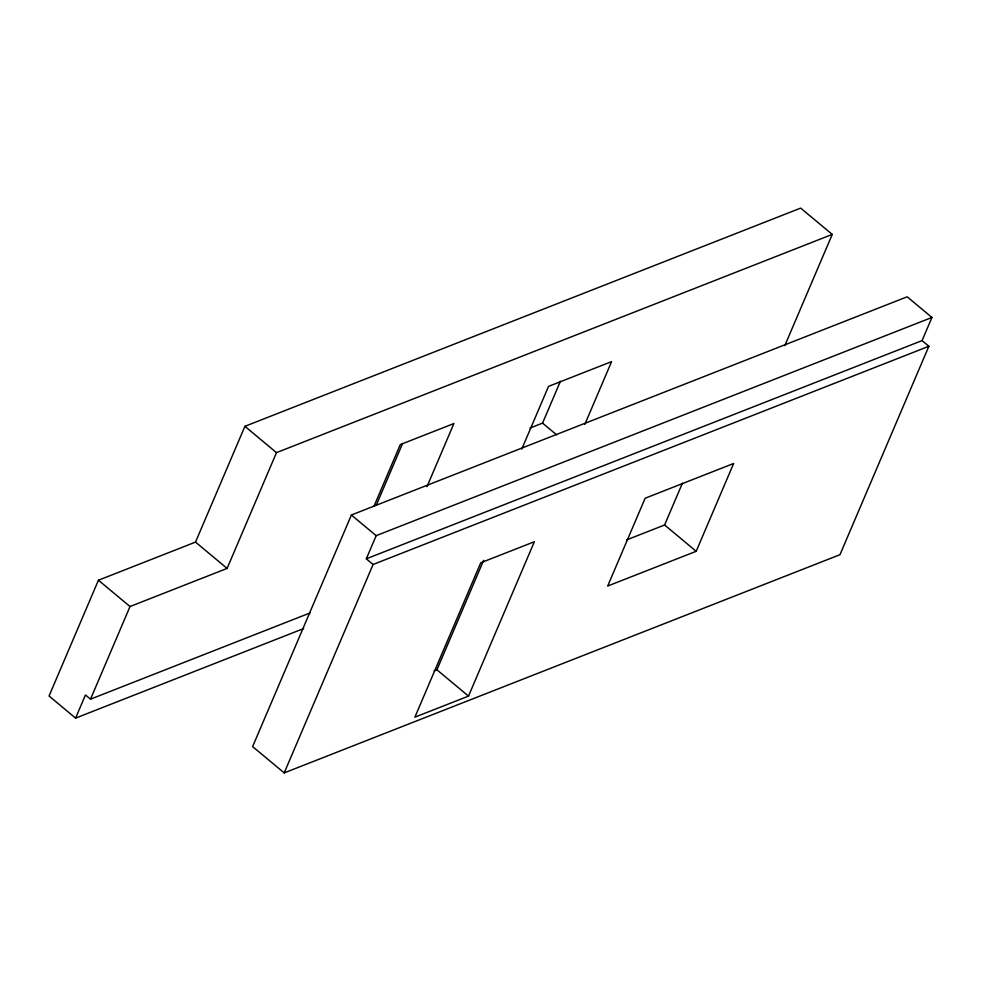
<?xml version="1.0" encoding="UTF-8"?>
<svg xmlns="http://www.w3.org/2000/svg" width="981" height="981" viewBox="0 0 981 981"><rect width="100%" height="100%" fill="white"/><g stroke="black" fill="none" stroke-linecap="round" stroke-linejoin="round"><path stroke-width="1.47" d="M784.8 345.655L832.256 234.41L800.668 208.107L244.907 426.318L195.513 542.101L98.431 580.225L49.05 696.007L75.586 718.117L303.656 628.563M75.586 718.117L85.47 694.953L90.51 699.159L310.033 612.966M90.51 699.159L130.019 606.528L227.101 568.416L276.483 452.633L832.256 234.41M922.079 340.603L931.95 317.452L907.167 296.802L351.394 515.013L252.62 746.59L284.208 772.893L839.981 554.682L928.872 346.268L922.079 340.603L366.305 558.814L373.099 564.48L928.872 346.268M373.982 506.257L400.285 444.589L453.909 423.534L427.005 486.613M376.287 505.154L402.59 443.486M366.305 558.814L376.177 535.663L931.95 317.452M284.208 772.893L373.099 564.48M521.769 449.102L548.526 386.379L611.592 361.621L584.848 424.332M434.105 670.918L436.925 669.802L483.621 560.335M529.948 428.059L542.554 423.118L560.396 381.302M468.513 696.118L534.363 541.733L480.739 562.787L414.889 717.16L468.513 696.118L436.925 669.802M626.675 539.881L664.603 524.982L682.433 483.167M696.191 551.297L733.641 463.486L645.142 498.238L607.68 586.037L696.191 551.297L664.603 524.982M542.554 423.118L556.595 434.804M244.907 426.318L276.483 452.633M351.394 515.013L376.177 535.663M195.513 542.101L227.101 568.416M98.431 580.225L130.019 606.528"/></g></svg>
